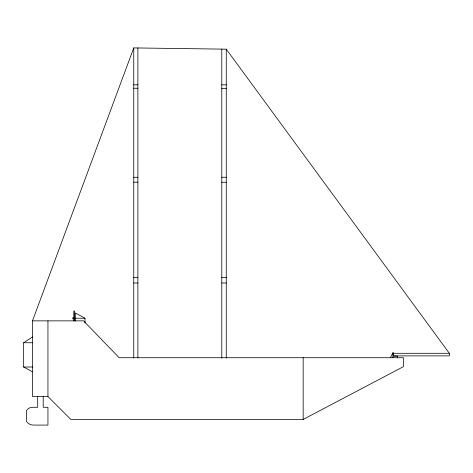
<?xml version="1.0" encoding="UTF-8"?>
<svg xmlns="http://www.w3.org/2000/svg" width="473" height="473" viewBox="0 0 473 473"><rect width="100%" height="100%" fill="white"/><g stroke="black" fill="none" stroke-linecap="round" stroke-linejoin="round"><path stroke-width="0.71" d="M32.483 320.86L83.544 320.86L119.149 357.724L403.469 357.724L403.469 366.622L303.169 419.427L70.844 419.427L47.944 396.528L32.483 396.528L32.483 320.86L133.758 47.909L226.265 49.174L449.35 353.313M390.45 357.724L392.886 352.793L393.53 352.793L393.53 356.134L397.639 356.134L397.639 357.724M32.483 371.831L23.65 367.013L23.65 342.748L32.483 336.983M133.758 84.821L137.885 84.821M221.79 84.821L226.265 84.821M133.758 88.25L137.885 88.25M221.79 88.345L226.265 88.345M133.758 177.286L137.885 177.286M221.79 177.251L226.265 177.251M133.758 182.158L137.885 182.158M221.79 182.253L226.265 182.253M133.758 277.568L137.885 277.568M221.79 277.568L226.265 277.568M133.758 282.984L137.885 282.984M221.79 282.984L226.265 282.984M72.99 318.24L73.794 318.24M75.313 318.24L84.998 318.24L84.998 323.142M23.65 342.748L32.483 342.748M393.53 353.307L449.35 353.307L449.35 355.873L393.53 355.873M23.65 367.013L32.483 367.013M84.998 318.24L75.313 312.996L75.313 321.043M392.886 352.793L392.886 357.724M303.169 357.724L303.169 419.427M226.265 49.174L226.265 358.156M221.79 49.174L221.79 358.156M137.885 47.909L137.885 357.819M133.758 47.909L133.758 357.819M74.509 310.932L74.509 320.771M73.794 310.932L73.794 320.771M72.99 317.318L72.99 319.163M47.944 320.86L47.944 396.528M43.214 396.528L43.214 407.288L47.944 407.288L47.944 425.091L33.412 425.091A8.289 8.289 0 0 1 26.441 421.289L26.441 410.812A6.906 6.906 0 0 1 32.483 407.288L37.692 407.288L37.692 396.528"/></g></svg>
